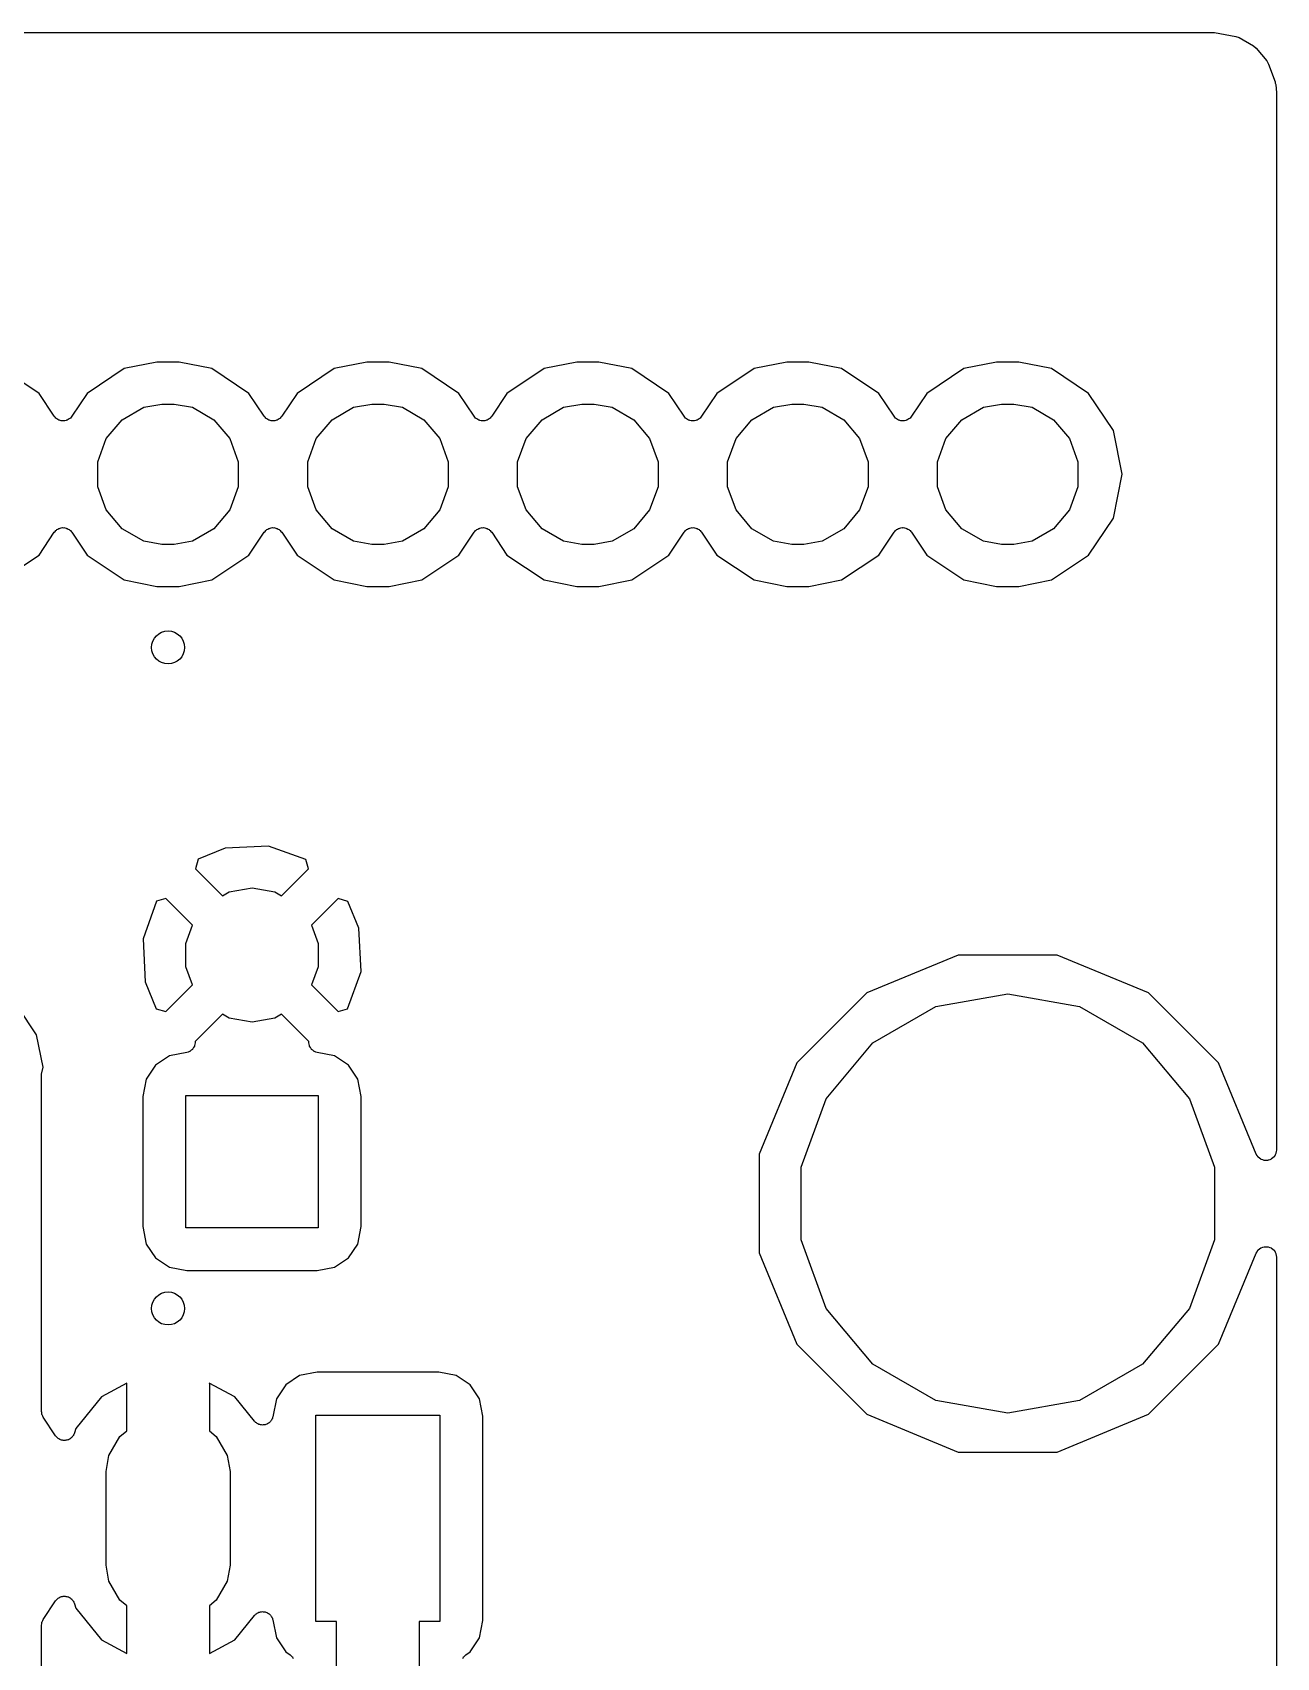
# Model space of a CAD drawing. Extents: x 106 to 188.7, y -135.7 to -88.7.
# Drawn here: x 173.62 to 188.67, y -108.36 to -88.7 of the extents above; entities that cross this region are included whole.
import ezdxf

# ---------------------------------------------------------------- set-up
doc = ezdxf.new("R2010")
doc.units = 0
doc.header["$MEASUREMENT"] = 0
doc.layers.add('BLACK', color=7, linetype='CONTINUOUS')

msp = doc.modelspace()

# ---------------------------------------------------------------- linework, layer by layer
at = {"layer": 'BLACK', "linetype": 'CONTINUOUS'}
for p, q in [((106.71, -88.696), (187.9, -88.696)), ((187.9, -88.696), (187.911, -88.6979)), ((187.911, -88.6979), (187.922, -88.6979)), ((187.922, -88.6979), (188.179, -88.7431)), ((188.179, -88.7431), (188.22, -88.7582)), ((188.22, -88.7582), (188.393, -88.858)), ((188.393, -88.858), (188.393, -88.858)), ((188.393, -88.858), (188.427, -88.8863)), ((188.427, -88.8863), (188.555, -89.0392)), ((188.555, -89.0392), (188.577, -89.0773)), ((188.577, -89.0773), (188.656, -89.2936)), ((188.656, -89.2936), (188.658, -89.3099)), ((188.658, -89.3099), (188.663, -89.3259)), ((188.663, -89.3259), (188.672, -89.4268)), ((188.672, -89.4268), (188.671, -89.4324)), ((188.671, -89.4324), (188.672, -89.4379)), ((188.672, -89.4379), (188.672, -102.222)), ((173.699, -93.0644), (173.304, -92.8006)), ((174.73, -92.7643), (174.281, -93.0644)), ((175.126, -92.6855), (174.73, -92.7643)), ((175.394, -92.6855), (175.126, -92.6855)), ((175.79, -92.7643), (175.394, -92.6855)), ((176.239, -93.0644), (175.79, -92.7643)), ((177.27, -92.7643), (176.821, -93.0644)), ((177.666, -92.6855), (177.27, -92.7643)), ((177.934, -92.6855), (177.666, -92.6855)), ((178.33, -92.7643), (177.934, -92.6855)), ((178.779, -93.0644), (178.33, -92.7643)), ((179.81, -92.7643), (179.361, -93.0644)), ((180.206, -92.6855), (179.81, -92.7643)), ((180.474, -92.6855), (180.206, -92.6855)), ((180.87, -92.7643), (180.474, -92.6855)), ((181.319, -93.0644), (180.87, -92.7643)), ((182.35, -92.7643), (181.901, -93.0644)), ((182.746, -92.6855), (182.35, -92.7643)), ((183.014, -92.6855), (182.746, -92.6855)), ((183.41, -92.7643), (183.014, -92.6855)), ((183.859, -93.0644), (183.41, -92.7643)), ((184.89, -92.7643), (184.441, -93.0644)), ((185.286, -92.6855), (184.89, -92.7643)), ((185.554, -92.6855), (185.286, -92.6855)), ((185.95, -92.7643), (185.554, -92.6855)), ((186.399, -93.0644), (185.95, -92.7643)), ((173.884, -93.3418), (173.699, -93.0644)), ((174.281, -93.0644), (174.096, -93.3418)), ((174.965, -93.2324), (175.186, -93.1935)), ((175.186, -93.1935), (175.334, -93.1935)), ((175.334, -93.1935), (175.555, -93.2324)), ((176.424, -93.3418), (176.239, -93.0644)), ((176.821, -93.0644), (176.636, -93.3418)), ((177.505, -93.2324), (177.726, -93.1935)), ((177.726, -93.1935), (177.874, -93.1935)), ((177.874, -93.1935), (178.095, -93.2324)), ((178.964, -93.3418), (178.779, -93.0644)), ((179.361, -93.0644), (179.176, -93.3418)), ((180.045, -93.2324), (180.266, -93.1935)), ((180.266, -93.1935), (180.414, -93.1935)), ((180.414, -93.1935), (180.635, -93.2324)), ((181.504, -93.3418), (181.319, -93.0644)), ((181.901, -93.0644), (181.716, -93.3418)), ((182.585, -93.2324), (182.806, -93.1935)), ((182.806, -93.1935), (182.954, -93.1935)), ((182.954, -93.1935), (183.175, -93.2324)), ((184.044, -93.3418), (183.859, -93.0644)), ((184.441, -93.0644), (184.256, -93.3418)), ((185.125, -93.2324), (185.346, -93.1935)), ((185.346, -93.1935), (185.494, -93.1935)), ((185.494, -93.1935), (185.715, -93.2324)), ((186.699, -93.5136), (186.399, -93.0644)), ((173.894, -93.3518), (173.884, -93.3418)), ((173.902, -93.363), (173.894, -93.3518)), ((173.909, -93.3676), (173.902, -93.363)), ((173.915, -93.3737), (173.909, -93.3676)), ((173.927, -93.3798), (173.915, -93.3737)), ((173.939, -93.3875), (173.927, -93.3798)), ((173.947, -93.3895), (173.939, -93.3875)), ((173.954, -93.3932), (173.947, -93.3895)), ((173.968, -93.3947), (173.954, -93.3932)), ((173.982, -93.398), (173.968, -93.3947)), ((173.99, -93.3971), (173.982, -93.398)), ((173.998, -93.398), (173.99, -93.3971)), ((174.012, -93.3947), (173.998, -93.398)), ((174.026, -93.3932), (174.012, -93.3947)), ((174.033, -93.3895), (174.026, -93.3932)), ((174.041, -93.3875), (174.033, -93.3895)), ((174.053, -93.3798), (174.041, -93.3875)), ((174.065, -93.3737), (174.053, -93.3798)), ((174.071, -93.3676), (174.065, -93.3737)), ((174.078, -93.363), (174.071, -93.3676)), ((174.086, -93.3518), (174.078, -93.363)), ((174.096, -93.3418), (174.086, -93.3518)), ((174.513, -93.6119), (174.705, -93.3823)), ((174.705, -93.3823), (174.965, -93.2324)), ((175.555, -93.2324), (175.815, -93.3823)), ((175.815, -93.3823), (176.007, -93.6119)), ((176.434, -93.3518), (176.424, -93.3418)), ((176.442, -93.363), (176.434, -93.3518)), ((176.449, -93.3676), (176.442, -93.363)), ((176.455, -93.3737), (176.449, -93.3676)), ((176.467, -93.3798), (176.455, -93.3737)), ((176.479, -93.3875), (176.467, -93.3798)), ((176.487, -93.3895), (176.479, -93.3875)), ((176.494, -93.3932), (176.487, -93.3895)), ((176.508, -93.3947), (176.494, -93.3932)), ((176.522, -93.398), (176.508, -93.3947)), ((176.53, -93.3971), (176.522, -93.398)), ((176.538, -93.398), (176.53, -93.3971)), ((176.552, -93.3947), (176.538, -93.398)), ((176.566, -93.3932), (176.552, -93.3947)), ((176.573, -93.3895), (176.566, -93.3932)), ((176.581, -93.3875), (176.573, -93.3895)), ((176.593, -93.3798), (176.581, -93.3875)), ((176.605, -93.3737), (176.593, -93.3798)), ((176.611, -93.3676), (176.605, -93.3737)), ((176.618, -93.363), (176.611, -93.3676)), ((176.626, -93.3518), (176.618, -93.363)), ((176.636, -93.3418), (176.626, -93.3518)), ((177.053, -93.6119), (177.245, -93.3823)), ((177.245, -93.3823), (177.505, -93.2324)), ((178.095, -93.2324), (178.355, -93.3823)), ((178.355, -93.3823), (178.547, -93.6119)), ((178.974, -93.3518), (178.964, -93.3418)), ((178.982, -93.363), (178.974, -93.3518)), ((178.989, -93.3676), (178.982, -93.363)), ((178.995, -93.3737), (178.989, -93.3676)), ((179.007, -93.3798), (178.995, -93.3737)), ((179.019, -93.3875), (179.007, -93.3798)), ((179.027, -93.3895), (179.019, -93.3875)), ((179.034, -93.3932), (179.027, -93.3895)), ((179.048, -93.3947), (179.034, -93.3932)), ((179.062, -93.398), (179.048, -93.3947)), ((179.07, -93.3971), (179.062, -93.398)), ((179.078, -93.398), (179.07, -93.3971)), ((179.092, -93.3947), (179.078, -93.398)), ((179.106, -93.3932), (179.092, -93.3947)), ((179.113, -93.3895), (179.106, -93.3932)), ((179.121, -93.3875), (179.113, -93.3895)), ((179.133, -93.3798), (179.121, -93.3875)), ((179.145, -93.3737), (179.133, -93.3798)), ((179.151, -93.3676), (179.145, -93.3737)), ((179.158, -93.363), (179.151, -93.3676)), ((179.166, -93.3518), (179.158, -93.363)), ((179.176, -93.3418), (179.166, -93.3518)), ((179.593, -93.6119), (179.785, -93.3823)), ((179.785, -93.3823), (180.045, -93.2324)), ((180.635, -93.2324), (180.895, -93.3823)), ((180.895, -93.3823), (181.087, -93.6119)), ((181.514, -93.3518), (181.504, -93.3418)), ((181.522, -93.363), (181.514, -93.3518)), ((181.529, -93.3676), (181.522, -93.363)), ((181.535, -93.3737), (181.529, -93.3676)), ((181.547, -93.3798), (181.535, -93.3737)), ((181.559, -93.3875), (181.547, -93.3798)), ((181.567, -93.3895), (181.559, -93.3875)), ((181.574, -93.3932), (181.567, -93.3895)), ((181.588, -93.3947), (181.574, -93.3932)), ((181.602, -93.398), (181.588, -93.3947)), ((181.61, -93.3971), (181.602, -93.398)), ((181.618, -93.398), (181.61, -93.3971)), ((181.632, -93.3947), (181.618, -93.398)), ((181.646, -93.3932), (181.632, -93.3947)), ((181.653, -93.3895), (181.646, -93.3932)), ((181.661, -93.3875), (181.653, -93.3895)), ((181.673, -93.3798), (181.661, -93.3875)), ((181.685, -93.3737), (181.673, -93.3798)), ((181.691, -93.3676), (181.685, -93.3737)), ((181.698, -93.363), (181.691, -93.3676)), ((181.706, -93.3518), (181.698, -93.363)), ((181.716, -93.3418), (181.706, -93.3518)), ((182.133, -93.6119), (182.325, -93.3823)), ((182.325, -93.3823), (182.585, -93.2324)), ((183.175, -93.2324), (183.435, -93.3823)), ((183.435, -93.3823), (183.627, -93.6119)), ((184.054, -93.3518), (184.044, -93.3418)), ((184.062, -93.363), (184.054, -93.3518)), ((184.069, -93.3676), (184.062, -93.363)), ((184.075, -93.3737), (184.069, -93.3676)), ((184.087, -93.3798), (184.075, -93.3737)), ((184.099, -93.3875), (184.087, -93.3798)), ((184.107, -93.3895), (184.099, -93.3875)), ((184.114, -93.3932), (184.107, -93.3895)), ((184.128, -93.3947), (184.114, -93.3932)), ((184.142, -93.398), (184.128, -93.3947)), ((184.15, -93.3971), (184.142, -93.398)), ((184.158, -93.398), (184.15, -93.3971)), ((184.172, -93.3947), (184.158, -93.398)), ((184.186, -93.3932), (184.172, -93.3947)), ((184.193, -93.3895), (184.186, -93.3932)), ((184.201, -93.3875), (184.193, -93.3895)), ((184.213, -93.3798), (184.201, -93.3875)), ((184.225, -93.3737), (184.213, -93.3798)), ((184.231, -93.3676), (184.225, -93.3737)), ((184.238, -93.363), (184.231, -93.3676)), ((184.246, -93.3518), (184.238, -93.363)), ((184.256, -93.3418), (184.246, -93.3518)), ((184.673, -93.6119), (184.865, -93.3823)), ((184.865, -93.3823), (185.125, -93.2324)), ((185.715, -93.2324), (185.975, -93.3823)), ((185.975, -93.3823), (186.167, -93.6119)), ((174.41, -93.8936), (174.513, -93.6119)), ((176.007, -93.6119), (176.11, -93.8936)), ((176.95, -93.8936), (177.053, -93.6119)), ((178.547, -93.6119), (178.65, -93.8936)), ((179.49, -93.8936), (179.593, -93.6119)), ((181.087, -93.6119), (181.19, -93.8936)), ((182.03, -93.8936), (182.133, -93.6119)), ((183.627, -93.6119), (183.73, -93.8936)), ((184.57, -93.8936), (184.673, -93.6119)), ((186.167, -93.6119), (186.27, -93.8936)), ((186.805, -94.0435), (186.699, -93.5136)), ((174.41, -94.1934), (174.41, -93.8936)), ((176.11, -93.8936), (176.11, -94.1934)), ((176.95, -94.1934), (176.95, -93.8936)), ((178.65, -93.8936), (178.65, -94.1934)), ((179.49, -94.1934), (179.49, -93.8936)), ((181.19, -93.8936), (181.19, -94.1934)), ((182.03, -94.1934), (182.03, -93.8936)), ((183.73, -93.8936), (183.73, -94.1934)), ((184.57, -94.1934), (184.57, -93.8936)), ((186.27, -93.8936), (186.27, -94.1934)), ((174.513, -94.4751), (174.41, -94.1934)), ((176.11, -94.1934), (176.007, -94.4751)), ((177.053, -94.4751), (176.95, -94.1934)), ((178.65, -94.1934), (178.547, -94.4751)), ((179.593, -94.4751), (179.49, -94.1934)), ((181.19, -94.1934), (181.087, -94.4751)), ((182.133, -94.4751), (182.03, -94.1934)), ((183.73, -94.1934), (183.627, -94.4751)), ((184.673, -94.4751), (184.57, -94.1934)), ((186.27, -94.1934), (186.167, -94.4751)), ((186.699, -94.5734), (186.805, -94.0435)), ((174.705, -94.7047), (174.513, -94.4751)), ((176.007, -94.4751), (175.815, -94.7047)), ((177.245, -94.7047), (177.053, -94.4751)), ((178.547, -94.4751), (178.355, -94.7047)), ((179.785, -94.7047), (179.593, -94.4751)), ((181.087, -94.4751), (180.895, -94.7047)), ((182.325, -94.7047), (182.133, -94.4751)), ((183.627, -94.4751), (183.435, -94.7047)), ((184.865, -94.7047), (184.673, -94.4751)), ((186.167, -94.4751), (185.975, -94.7047)), ((186.399, -95.0226), (186.699, -94.5734)), ((173.699, -95.0226), (173.884, -94.7452)), ((173.884, -94.7452), (173.894, -94.7352)), ((173.894, -94.7352), (173.902, -94.724)), ((173.902, -94.724), (173.909, -94.7194)), ((173.909, -94.7194), (173.915, -94.7133)), ((173.915, -94.7133), (173.927, -94.7072)), ((173.927, -94.7072), (173.939, -94.6995)), ((173.939, -94.6995), (173.947, -94.6975)), ((173.947, -94.6975), (173.954, -94.6938)), ((173.954, -94.6938), (173.968, -94.6923)), ((173.968, -94.6923), (173.982, -94.689)), ((173.982, -94.689), (173.99, -94.6899)), ((173.99, -94.6899), (173.998, -94.689)), ((173.998, -94.689), (174.012, -94.6923)), ((174.012, -94.6923), (174.026, -94.6938)), ((174.026, -94.6938), (174.033, -94.6975)), ((174.033, -94.6975), (174.041, -94.6995)), ((174.041, -94.6995), (174.053, -94.7072)), ((174.053, -94.7072), (174.065, -94.7133)), ((174.065, -94.7133), (174.071, -94.7194)), ((174.071, -94.7194), (174.078, -94.724)), ((174.078, -94.724), (174.086, -94.7352)), ((174.086, -94.7352), (174.096, -94.7452)), ((174.096, -94.7452), (174.281, -95.0226)), ((174.965, -94.8546), (174.705, -94.7047)), ((175.815, -94.7047), (175.555, -94.8546)), ((176.239, -95.0226), (176.424, -94.7452)), ((176.424, -94.7452), (176.434, -94.7352)), ((176.434, -94.7352), (176.442, -94.724)), ((176.442, -94.724), (176.449, -94.7194)), ((176.449, -94.7194), (176.455, -94.7133)), ((176.455, -94.7133), (176.467, -94.7072)), ((176.467, -94.7072), (176.479, -94.6995)), ((176.479, -94.6995), (176.487, -94.6975)), ((176.487, -94.6975), (176.494, -94.6938)), ((176.494, -94.6938), (176.508, -94.6923)), ((176.508, -94.6923), (176.522, -94.689)), ((176.522, -94.689), (176.53, -94.6899)), ((176.53, -94.6899), (176.538, -94.689)), ((176.538, -94.689), (176.552, -94.6923)), ((176.552, -94.6923), (176.566, -94.6938)), ((176.566, -94.6938), (176.573, -94.6975)), ((176.573, -94.6975), (176.581, -94.6995)), ((176.581, -94.6995), (176.593, -94.7072)), ((176.593, -94.7072), (176.605, -94.7133)), ((176.605, -94.7133), (176.611, -94.7194)), ((176.611, -94.7194), (176.618, -94.724)), ((176.618, -94.724), (176.626, -94.7352)), ((176.626, -94.7352), (176.636, -94.7452)), ((176.636, -94.7452), (176.821, -95.0226)), ((177.505, -94.8546), (177.245, -94.7047)), ((178.355, -94.7047), (178.095, -94.8546)), ((178.779, -95.0226), (178.964, -94.7452)), ((178.964, -94.7452), (178.974, -94.7352)), ((178.974, -94.7352), (178.982, -94.724)), ((178.982, -94.724), (178.989, -94.7194)), ((178.989, -94.7194), (178.995, -94.7133)), ((178.995, -94.7133), (179.007, -94.7072)), ((179.007, -94.7072), (179.019, -94.6995)), ((179.019, -94.6995), (179.027, -94.6975)), ((179.027, -94.6975), (179.034, -94.6938)), ((179.034, -94.6938), (179.048, -94.6923)), ((179.048, -94.6923), (179.062, -94.689)), ((179.062, -94.689), (179.07, -94.6899)), ((179.07, -94.6899), (179.078, -94.689)), ((179.078, -94.689), (179.092, -94.6923)), ((179.092, -94.6923), (179.106, -94.6938)), ((179.106, -94.6938), (179.113, -94.6975)), ((179.113, -94.6975), (179.121, -94.6995)), ((179.121, -94.6995), (179.133, -94.7072)), ((179.133, -94.7072), (179.145, -94.7133)), ((179.145, -94.7133), (179.151, -94.7194)), ((179.151, -94.7194), (179.158, -94.724)), ((179.158, -94.724), (179.166, -94.7352)), ((179.166, -94.7352), (179.176, -94.7452)), ((179.176, -94.7452), (179.361, -95.0226)), ((180.045, -94.8546), (179.785, -94.7047)), ((180.895, -94.7047), (180.635, -94.8546)), ((181.319, -95.0226), (181.504, -94.7452)), ((181.504, -94.7452), (181.514, -94.7352)), ((181.514, -94.7352), (181.522, -94.724)), ((181.522, -94.724), (181.529, -94.7194)), ((181.529, -94.7194), (181.535, -94.7133)), ((181.535, -94.7133), (181.547, -94.7072)), ((181.547, -94.7072), (181.559, -94.6995)), ((181.559, -94.6995), (181.567, -94.6975)), ((181.567, -94.6975), (181.574, -94.6938)), ((181.574, -94.6938), (181.588, -94.6923)), ((181.588, -94.6923), (181.602, -94.689)), ((181.602, -94.689), (181.61, -94.6899)), ((181.61, -94.6899), (181.618, -94.689)), ((181.618, -94.689), (181.632, -94.6923)), ((181.632, -94.6923), (181.646, -94.6938)), ((181.646, -94.6938), (181.653, -94.6975)), ((181.653, -94.6975), (181.661, -94.6995)), ((181.661, -94.6995), (181.673, -94.7072)), ((181.673, -94.7072), (181.685, -94.7133)), ((181.685, -94.7133), (181.691, -94.7194)), ((181.691, -94.7194), (181.698, -94.724)), ((181.698, -94.724), (181.706, -94.7352)), ((181.706, -94.7352), (181.716, -94.7452)), ((181.716, -94.7452), (181.901, -95.0226)), ((182.585, -94.8546), (182.325, -94.7047)), ((183.435, -94.7047), (183.175, -94.8546)), ((183.859, -95.0226), (184.044, -94.7452)), ((184.044, -94.7452), (184.054, -94.7352)), ((184.054, -94.7352), (184.062, -94.724)), ((184.062, -94.724), (184.069, -94.7194)), ((184.069, -94.7194), (184.075, -94.7133)), ((184.075, -94.7133), (184.087, -94.7072)), ((184.087, -94.7072), (184.099, -94.6995)), ((184.099, -94.6995), (184.107, -94.6975)), ((184.107, -94.6975), (184.114, -94.6938)), ((184.114, -94.6938), (184.128, -94.6923)), ((184.128, -94.6923), (184.142, -94.689)), ((184.142, -94.689), (184.15, -94.6899)), ((184.15, -94.6899), (184.158, -94.689)), ((184.158, -94.689), (184.172, -94.6923)), ((184.172, -94.6923), (184.186, -94.6938)), ((184.186, -94.6938), (184.193, -94.6975)), ((184.193, -94.6975), (184.201, -94.6995)), ((184.201, -94.6995), (184.213, -94.7072)), ((184.213, -94.7072), (184.225, -94.7133)), ((184.225, -94.7133), (184.231, -94.7194)), ((184.231, -94.7194), (184.238, -94.724)), ((184.238, -94.724), (184.246, -94.7352)), ((184.246, -94.7352), (184.256, -94.7452)), ((184.256, -94.7452), (184.441, -95.0226)), ((185.125, -94.8546), (184.865, -94.7047)), ((185.975, -94.7047), (185.715, -94.8546)), ((175.186, -94.8935), (174.965, -94.8546)), ((175.334, -94.8935), (175.186, -94.8935)), ((175.555, -94.8546), (175.334, -94.8935)), ((177.726, -94.8935), (177.505, -94.8546)), ((177.874, -94.8935), (177.726, -94.8935)), ((178.095, -94.8546), (177.874, -94.8935)), ((180.266, -94.8935), (180.045, -94.8546)), ((180.414, -94.8935), (180.266, -94.8935)), ((180.635, -94.8546), (180.414, -94.8935)), ((182.806, -94.8935), (182.585, -94.8546)), ((182.954, -94.8935), (182.806, -94.8935)), ((183.175, -94.8546), (182.954, -94.8935)), ((185.346, -94.8935), (185.125, -94.8546)), ((185.494, -94.8935), (185.346, -94.8935)), ((185.715, -94.8546), (185.494, -94.8935)), ((173.25, -95.3227), (173.699, -95.0226)), ((174.281, -95.0226), (174.73, -95.3227)), ((175.79, -95.3227), (176.239, -95.0226)), ((176.821, -95.0226), (177.27, -95.3227)), ((178.33, -95.3227), (178.779, -95.0226)), ((179.361, -95.0226), (179.81, -95.3227)), ((180.87, -95.3227), (181.319, -95.0226)), ((181.901, -95.0226), (182.35, -95.3227)), ((183.41, -95.3227), (183.859, -95.0226)), ((184.441, -95.0226), (184.89, -95.3227)), ((185.95, -95.3227), (186.399, -95.0226)), ((174.73, -95.3227), (175.126, -95.4015)), ((175.394, -95.4015), (175.79, -95.3227)), ((177.27, -95.3227), (177.666, -95.4015)), ((177.934, -95.4015), (178.33, -95.3227)), ((179.81, -95.3227), (180.206, -95.4015)), ((180.474, -95.4015), (180.87, -95.3227)), ((182.35, -95.3227), (182.746, -95.4015)), ((183.014, -95.4015), (183.41, -95.3227)), ((184.89, -95.3227), (185.286, -95.4015)), ((185.554, -95.4015), (185.95, -95.3227)), ((175.126, -95.4015), (175.394, -95.4015)), ((177.666, -95.4015), (177.934, -95.4015)), ((180.206, -95.4015), (180.474, -95.4015)), ((182.746, -95.4015), (183.014, -95.4015)), ((185.286, -95.4015), (185.554, -95.4015)), ((175.626, -98.7024), (175.591, -98.8182)), ((175.951, -98.568), (175.626, -98.7024)), ((176.474, -98.5431), (175.951, -98.568)), ((176.927, -98.706), (176.474, -98.5431)), ((176.961, -98.8182), (176.927, -98.706)), ((175.591, -98.8182), (175.918, -99.1449)), ((176.634, -99.1449), (176.961, -98.8182)), ((175.918, -99.1449), (175.998, -99.0986)), ((175.998, -99.0986), (176.276, -99.0497)), ((176.276, -99.0497), (176.554, -99.0986)), ((176.554, -99.0986), (176.634, -99.1449)), ((175.12, -99.2111), (174.957, -99.6644)), ((175.232, -99.1774), (175.12, -99.2111)), ((175.556, -99.5012), (175.232, -99.1774)), ((177.32, -99.1774), (176.996, -99.5012)), ((177.436, -99.2122), (177.32, -99.1774)), ((177.57, -99.5367), (177.436, -99.2122)), ((175.476, -99.7209), (175.556, -99.5012)), ((176.996, -99.5012), (177.076, -99.7209)), ((174.957, -99.6644), (174.982, -100.187)), ((177.595, -100.06), (177.57, -99.5367)), ((175.476, -100.003), (175.476, -99.7209)), ((177.076, -99.7209), (177.076, -100.003)), ((184.822, -99.862), (183.716, -100.32)), ((186.018, -99.862), (184.822, -99.862)), ((187.124, -100.32), (186.018, -99.862)), ((175.556, -100.223), (175.476, -100.003)), ((177.076, -100.003), (176.996, -100.223)), ((177.432, -100.513), (177.595, -100.06)), ((174.982, -100.187), (175.116, -100.512)), ((175.232, -100.547), (175.556, -100.223)), ((176.996, -100.223), (177.32, -100.547)), ((173.67, -100.826), (173.447, -100.492)), ((183.716, -100.32), (182.87, -101.166)), ((183.788, -100.925), (184.552, -100.485)), ((184.552, -100.485), (185.42, -100.331)), ((185.42, -100.331), (186.288, -100.485)), ((186.288, -100.485), (187.052, -100.925)), ((187.97, -101.166), (187.124, -100.32)), ((175.116, -100.512), (175.232, -100.547)), ((175.918, -100.579), (175.588, -100.909)), ((175.998, -100.625), (175.918, -100.579)), ((176.276, -100.674), (175.998, -100.625)), ((176.554, -100.625), (176.276, -100.674)), ((176.634, -100.579), (176.554, -100.625)), ((176.964, -100.909), (176.634, -100.579)), ((177.32, -100.547), (177.432, -100.513)), ((173.748, -101.219), (173.67, -100.826)), ((175.278, -101.083), (175.11, -101.196)), ((175.487, -101.042), (175.278, -101.083)), ((175.503, -101.036), (175.487, -101.042)), ((175.519, -101.031), (175.503, -101.036)), ((175.523, -101.028), (175.519, -101.031)), ((175.528, -101.026), (175.523, -101.028)), ((175.541, -101.015), (175.528, -101.026)), ((175.555, -101.004), (175.541, -101.015)), ((175.557, -101), (175.555, -101.004)), ((175.561, -100.997), (175.557, -101)), ((175.569, -100.982), (175.561, -100.997)), ((175.579, -100.967), (175.569, -100.982)), ((175.58, -100.963), (175.579, -100.967)), ((175.582, -100.958), (175.58, -100.963)), ((175.585, -100.941), (175.582, -100.958)), ((175.589, -100.924), (175.585, -100.941)), ((175.588, -100.909), (175.589, -100.915)), ((175.589, -100.915), (175.588, -100.919)), ((175.588, -100.919), (175.589, -100.924)), ((176.963, -100.915), (176.964, -100.909)), ((176.964, -100.919), (176.963, -100.915)), ((176.963, -100.924), (176.964, -100.919)), ((176.967, -100.941), (176.963, -100.924)), ((176.97, -100.958), (176.967, -100.941)), ((176.972, -100.963), (176.97, -100.958)), ((176.973, -100.967), (176.972, -100.963)), ((176.983, -100.982), (176.973, -100.967)), ((176.991, -100.997), (176.983, -100.982)), ((176.995, -101), (176.991, -100.997)), ((176.997, -101.004), (176.995, -101)), ((177.011, -101.015), (176.997, -101.004)), ((177.024, -101.026), (177.011, -101.015)), ((177.029, -101.028), (177.024, -101.026)), ((177.033, -101.031), (177.029, -101.028)), ((177.049, -101.036), (177.033, -101.031)), ((177.065, -101.042), (177.049, -101.036)), ((177.274, -101.083), (177.065, -101.042)), ((177.442, -101.196), (177.274, -101.083)), ((183.222, -101.601), (183.788, -100.925)), ((187.052, -100.925), (187.618, -101.601)), ((173.73, -101.306), (173.748, -101.219)), ((175.11, -101.196), (174.997, -101.364)), ((177.555, -101.364), (177.442, -101.196)), ((182.87, -101.166), (182.412, -102.272)), ((188.428, -102.271), (187.97, -101.166)), ((173.728, -101.331), (173.73, -101.318)), ((173.728, -105.386), (173.728, -101.331)), ((173.73, -101.318), (173.73, -101.306)), ((174.997, -101.364), (174.956, -101.575)), ((177.596, -101.575), (177.555, -101.364)), ((174.956, -101.575), (174.956, -103.149)), ((175.476, -103.162), (175.476, -101.562)), ((175.476, -101.562), (177.076, -101.562)), ((177.076, -101.562), (177.076, -103.162)), ((177.596, -103.149), (177.596, -101.575)), ((182.92, -102.429), (183.222, -101.601)), ((187.618, -101.601), (187.92, -102.429)), ((182.412, -102.272), (182.412, -103.468)), ((188.438, -102.287), (188.428, -102.271)), ((188.664, -102.266), (188.655, -102.282)), ((188.665, -102.263), (188.664, -102.266)), ((188.666, -102.26), (188.665, -102.263)), ((188.669, -102.241), (188.666, -102.26)), ((188.672, -102.222), (188.669, -102.241)), ((182.92, -103.311), (182.92, -102.429)), ((187.92, -102.429), (187.92, -103.311)), ((188.448, -102.304), (188.438, -102.287)), ((188.45, -102.306), (188.448, -102.304)), ((188.451, -102.308), (188.45, -102.306)), ((188.467, -102.32), (188.451, -102.308)), ((188.482, -102.332), (188.467, -102.32)), ((188.484, -102.333), (188.482, -102.332)), ((188.486, -102.335), (188.484, -102.333)), ((188.505, -102.341), (188.486, -102.335)), ((188.523, -102.347), (188.505, -102.341)), ((188.526, -102.347), (188.523, -102.347)), ((188.528, -102.348), (188.526, -102.347)), ((188.548, -102.347), (188.528, -102.348)), ((188.567, -102.347), (188.548, -102.347)), ((188.57, -102.346), (188.567, -102.347)), ((188.572, -102.346), (188.57, -102.346)), ((188.59, -102.339), (188.572, -102.346)), ((188.609, -102.332), (188.59, -102.339)), ((188.611, -102.33), (188.609, -102.332)), ((188.613, -102.329), (188.611, -102.33)), ((188.627, -102.316), (188.613, -102.329)), ((188.642, -102.304), (188.627, -102.316)), ((188.644, -102.301), (188.642, -102.304)), ((188.646, -102.3), (188.644, -102.301)), ((188.655, -102.282), (188.646, -102.3)), ((174.956, -103.149), (174.997, -103.36)), ((177.076, -103.162), (175.476, -103.162)), ((177.555, -103.36), (177.596, -103.149)), ((174.997, -103.36), (175.11, -103.528)), ((177.442, -103.528), (177.555, -103.36)), ((183.222, -104.139), (182.92, -103.311)), ((187.92, -103.311), (187.618, -104.139)), ((188.428, -103.469), (188.438, -103.453)), ((188.438, -103.453), (188.448, -103.436)), ((188.448, -103.436), (188.45, -103.434)), ((188.45, -103.434), (188.451, -103.432)), ((188.451, -103.432), (188.467, -103.42)), ((188.467, -103.42), (188.482, -103.408)), ((188.482, -103.408), (188.484, -103.407)), ((188.484, -103.407), (188.486, -103.405)), ((188.486, -103.405), (188.505, -103.399)), ((188.505, -103.399), (188.523, -103.393)), ((188.523, -103.393), (188.526, -103.393)), ((188.526, -103.393), (188.528, -103.392)), ((188.528, -103.392), (188.548, -103.393)), ((188.548, -103.393), (188.567, -103.393)), ((188.567, -103.393), (188.57, -103.394)), ((188.57, -103.394), (188.572, -103.394)), ((188.572, -103.394), (188.59, -103.401)), ((188.59, -103.401), (188.609, -103.408)), ((188.609, -103.408), (188.611, -103.41)), ((188.611, -103.41), (188.613, -103.411)), ((188.613, -103.411), (188.627, -103.424)), ((188.627, -103.424), (188.642, -103.436)), ((188.642, -103.436), (188.644, -103.439)), ((188.644, -103.439), (188.646, -103.44)), ((188.646, -103.44), (188.655, -103.458)), ((175.11, -103.528), (175.278, -103.641)), ((175.278, -103.641), (175.489, -103.682)), ((177.063, -103.682), (177.274, -103.641)), ((177.274, -103.641), (177.442, -103.528)), ((182.412, -103.468), (182.87, -104.574)), ((187.97, -104.574), (188.428, -103.469)), ((188.655, -103.458), (188.664, -103.474)), ((188.664, -103.474), (188.665, -103.477)), ((188.665, -103.477), (188.666, -103.48)), ((188.666, -103.48), (188.669, -103.499)), ((188.669, -103.499), (188.672, -103.518)), ((188.672, -103.518), (188.672, -120.002)), ((175.489, -103.682), (177.063, -103.682)), ((183.788, -104.815), (183.222, -104.139)), ((187.618, -104.139), (187.052, -104.815)), ((182.87, -104.574), (183.716, -105.42)), ((187.124, -105.42), (187.97, -104.574)), ((184.552, -105.255), (183.788, -104.815)), ((187.052, -104.815), (186.288, -105.255)), ((176.852, -104.951), (176.684, -105.064)), ((177.063, -104.91), (176.852, -104.951)), ((178.537, -104.91), (177.063, -104.91)), ((178.748, -104.951), (178.537, -104.91)), ((178.916, -105.064), (178.748, -104.951)), ((174.453, -105.21), (174.144, -105.593)), ((174.761, -105.043), (174.453, -105.21)), ((174.76, -105.049), (174.761, -105.043)), ((174.76, -105.62), (174.76, -105.049)), ((176.067, -105.21), (175.759, -105.043)), ((175.759, -105.043), (175.76, -105.049)), ((175.76, -105.049), (175.76, -105.62)), ((176.305, -105.505), (176.067, -105.21)), ((176.684, -105.064), (176.571, -105.232)), ((179.029, -105.232), (178.916, -105.064)), ((173.731, -105.401), (173.728, -105.386)), ((173.732, -105.416), (173.731, -105.401)), ((173.734, -105.422), (173.732, -105.416)), ((173.736, -105.429), (173.734, -105.422)), ((176.571, -105.232), (176.528, -105.45)), ((179.07, -105.443), (179.029, -105.232)), ((183.716, -105.42), (184.822, -105.878)), ((185.42, -105.409), (184.552, -105.255)), ((186.288, -105.255), (185.42, -105.409)), ((186.018, -105.878), (187.124, -105.42)), ((173.743, -105.442), (173.736, -105.429)), ((173.749, -105.456), (173.743, -105.442)), ((173.9, -105.682), (173.749, -105.456)), ((174.144, -105.593), (174.128, -105.647)), ((176.313, -105.512), (176.305, -105.505)), ((176.32, -105.52), (176.313, -105.512)), ((176.33, -105.526), (176.32, -105.52)), ((176.338, -105.534), (176.33, -105.526)), ((176.348, -105.537), (176.338, -105.534)), ((176.358, -105.543), (176.348, -105.537)), ((176.369, -105.545), (176.358, -105.543)), ((176.379, -105.549), (176.369, -105.545)), ((176.39, -105.55), (176.379, -105.549)), ((176.401, -105.552), (176.39, -105.55)), ((176.412, -105.55), (176.401, -105.552)), ((176.423, -105.55), (176.412, -105.55)), ((176.434, -105.547), (176.423, -105.55)), ((176.444, -105.545), (176.434, -105.547)), ((176.454, -105.54), (176.444, -105.545)), ((176.465, -105.536), (176.454, -105.54)), ((176.474, -105.529), (176.465, -105.536)), ((176.483, -105.524), (176.474, -105.529)), ((176.491, -105.515), (176.483, -105.524)), ((176.499, -105.508), (176.491, -105.515)), ((176.505, -105.499), (176.499, -105.508)), ((176.512, -105.491), (176.505, -105.499)), ((176.516, -105.48), (176.512, -105.491)), ((176.522, -105.47), (176.516, -105.48)), ((176.524, -105.46), (176.522, -105.47)), ((176.528, -105.45), (176.524, -105.46)), ((177.05, -107.93), (177.05, -105.43)), ((177.05, -105.43), (178.55, -105.43)), ((178.55, -105.43), (178.55, -107.93)), ((179.07, -107.917), (179.07, -105.443)), ((173.908, -105.69), (173.9, -105.682)), ((173.914, -105.699), (173.908, -105.69)), ((173.923, -105.706), (173.914, -105.699)), ((173.931, -105.714), (173.923, -105.706)), ((173.94, -105.719), (173.931, -105.714)), ((173.949, -105.725), (173.94, -105.719)), ((173.96, -105.728), (173.949, -105.725)), ((173.97, -105.733), (173.96, -105.728)), ((173.981, -105.734), (173.97, -105.733)), ((173.991, -105.738), (173.981, -105.734)), ((174.003, -105.737), (173.991, -105.738)), ((174.014, -105.738), (174.003, -105.737)), ((174.025, -105.735), (174.014, -105.738)), ((174.035, -105.735), (174.025, -105.735)), ((174.046, -105.73), (174.035, -105.735)), ((174.057, -105.728), (174.046, -105.73)), ((174.066, -105.722), (174.057, -105.728)), ((174.076, -105.717), (174.066, -105.722)), ((174.084, -105.709), (174.076, -105.717)), ((174.094, -105.703), (174.084, -105.709)), ((174.1, -105.694), (174.094, -105.703)), ((174.108, -105.687), (174.1, -105.694)), ((174.113, -105.677), (174.108, -105.687)), ((174.12, -105.667), (174.113, -105.677)), ((174.123, -105.657), (174.12, -105.667)), ((174.128, -105.647), (174.123, -105.657)), ((174.544, -105.92), (174.677, -105.69)), ((174.677, -105.69), (174.76, -105.62)), ((175.76, -105.62), (175.843, -105.69)), ((175.843, -105.69), (175.976, -105.92)), ((174.51, -106.114), (174.544, -105.92)), ((175.976, -105.92), (176.01, -106.114)), ((184.822, -105.878), (186.018, -105.878)), ((174.51, -107.246), (174.51, -106.114)), ((176.01, -106.114), (176.01, -107.246)), ((174.544, -107.44), (174.51, -107.246)), ((176.01, -107.246), (175.976, -107.44)), ((174.677, -107.67), (174.544, -107.44)), ((175.976, -107.44), (175.843, -107.67)), ((173.749, -107.904), (173.9, -107.678)), ((173.9, -107.678), (173.908, -107.67)), ((173.908, -107.67), (173.914, -107.661)), ((173.914, -107.661), (173.923, -107.654)), ((173.923, -107.654), (173.931, -107.646)), ((173.931, -107.646), (173.94, -107.641)), ((173.94, -107.641), (173.949, -107.635)), ((173.949, -107.635), (173.96, -107.632)), ((173.96, -107.632), (173.97, -107.627)), ((173.97, -107.627), (173.981, -107.626)), ((173.981, -107.626), (173.991, -107.622)), ((173.991, -107.622), (174.003, -107.623)), ((174.003, -107.623), (174.014, -107.622)), ((174.014, -107.622), (174.025, -107.625)), ((174.025, -107.625), (174.035, -107.625)), ((174.035, -107.625), (174.046, -107.63)), ((174.046, -107.63), (174.057, -107.632)), ((174.057, -107.632), (174.066, -107.638)), ((174.066, -107.638), (174.076, -107.643)), ((174.076, -107.643), (174.084, -107.651)), ((174.084, -107.651), (174.094, -107.657)), ((174.094, -107.657), (174.1, -107.666)), ((174.1, -107.666), (174.108, -107.673)), ((174.108, -107.673), (174.113, -107.683)), ((174.113, -107.683), (174.12, -107.693)), ((174.12, -107.693), (174.123, -107.703)), ((174.123, -107.703), (174.128, -107.713)), ((174.128, -107.713), (174.144, -107.767)), ((174.144, -107.767), (174.453, -108.15)), ((174.76, -107.74), (174.677, -107.67)), ((174.76, -108.316), (174.76, -107.74)), ((175.843, -107.67), (175.76, -107.74)), ((175.76, -107.74), (175.76, -108.316)), ((173.728, -107.974), (173.731, -107.959)), ((173.728, -126.976), (173.728, -107.974)), ((173.731, -107.959), (173.732, -107.944)), ((173.732, -107.944), (173.734, -107.938)), ((173.734, -107.938), (173.736, -107.931)), ((173.736, -107.931), (173.743, -107.918)), ((173.743, -107.918), (173.749, -107.904)), ((176.067, -108.15), (176.305, -107.855)), ((176.305, -107.855), (176.313, -107.848)), ((176.313, -107.848), (176.32, -107.84)), ((176.32, -107.84), (176.33, -107.834)), ((176.33, -107.834), (176.338, -107.826)), ((176.338, -107.826), (176.348, -107.823)), ((176.348, -107.823), (176.358, -107.817)), ((176.358, -107.817), (176.369, -107.815)), ((176.369, -107.815), (176.379, -107.811)), ((176.379, -107.811), (176.39, -107.81)), ((176.39, -107.81), (176.401, -107.808)), ((176.401, -107.808), (176.412, -107.81)), ((176.412, -107.81), (176.423, -107.81)), ((176.423, -107.81), (176.434, -107.813)), ((176.434, -107.813), (176.444, -107.815)), ((176.444, -107.815), (176.454, -107.82)), ((176.454, -107.82), (176.465, -107.824)), ((176.465, -107.824), (176.474, -107.831)), ((176.474, -107.831), (176.483, -107.836)), ((176.483, -107.836), (176.491, -107.845)), ((176.491, -107.845), (176.499, -107.852)), ((176.499, -107.852), (176.505, -107.861)), ((176.505, -107.861), (176.512, -107.869)), ((176.512, -107.869), (176.516, -107.88)), ((176.516, -107.88), (176.522, -107.89)), ((176.522, -107.89), (176.524, -107.9)), ((176.524, -107.9), (176.528, -107.91)), ((176.528, -107.91), (176.571, -108.128)), ((177.3, -107.93), (177.05, -107.93)), ((177.3, -108.995), (177.3, -107.93)), ((178.55, -107.93), (178.3, -107.93)), ((178.3, -107.93), (178.3, -127.02)), ((179.029, -108.128), (179.07, -107.917)), ((174.453, -108.15), (174.76, -108.316)), ((175.76, -108.316), (176.067, -108.15)), ((176.571, -108.128), (176.684, -108.296)), ((178.916, -108.296), (179.029, -108.128)), ((176.684, -108.296), (176.736, -108.331)), ((176.736, -108.331), (176.749, -108.343)), ((176.749, -108.343), (176.762, -108.355)), ((176.762, -108.355), (176.764, -108.358)), ((176.764, -108.358), (176.767, -108.361)), ((176.767, -108.361), (176.775, -108.377)), ((178.825, -108.377), (178.833, -108.361)), ((178.833, -108.361), (178.836, -108.358)), ((178.836, -108.358), (178.838, -108.355)), ((178.838, -108.355), (178.851, -108.343)), ((178.851, -108.343), (178.864, -108.331)), ((178.864, -108.331), (178.916, -108.296))]:
    msp.add_line(p, q, dxfattribs=at)
at = {"layer": 'BLACK'}
for centre in [(175.26, -96.139), (175.26, -104.14)]:
    msp.add_circle(centre, 0.2, dxfattribs=at)

doc.saveas('drawing.dxf')
